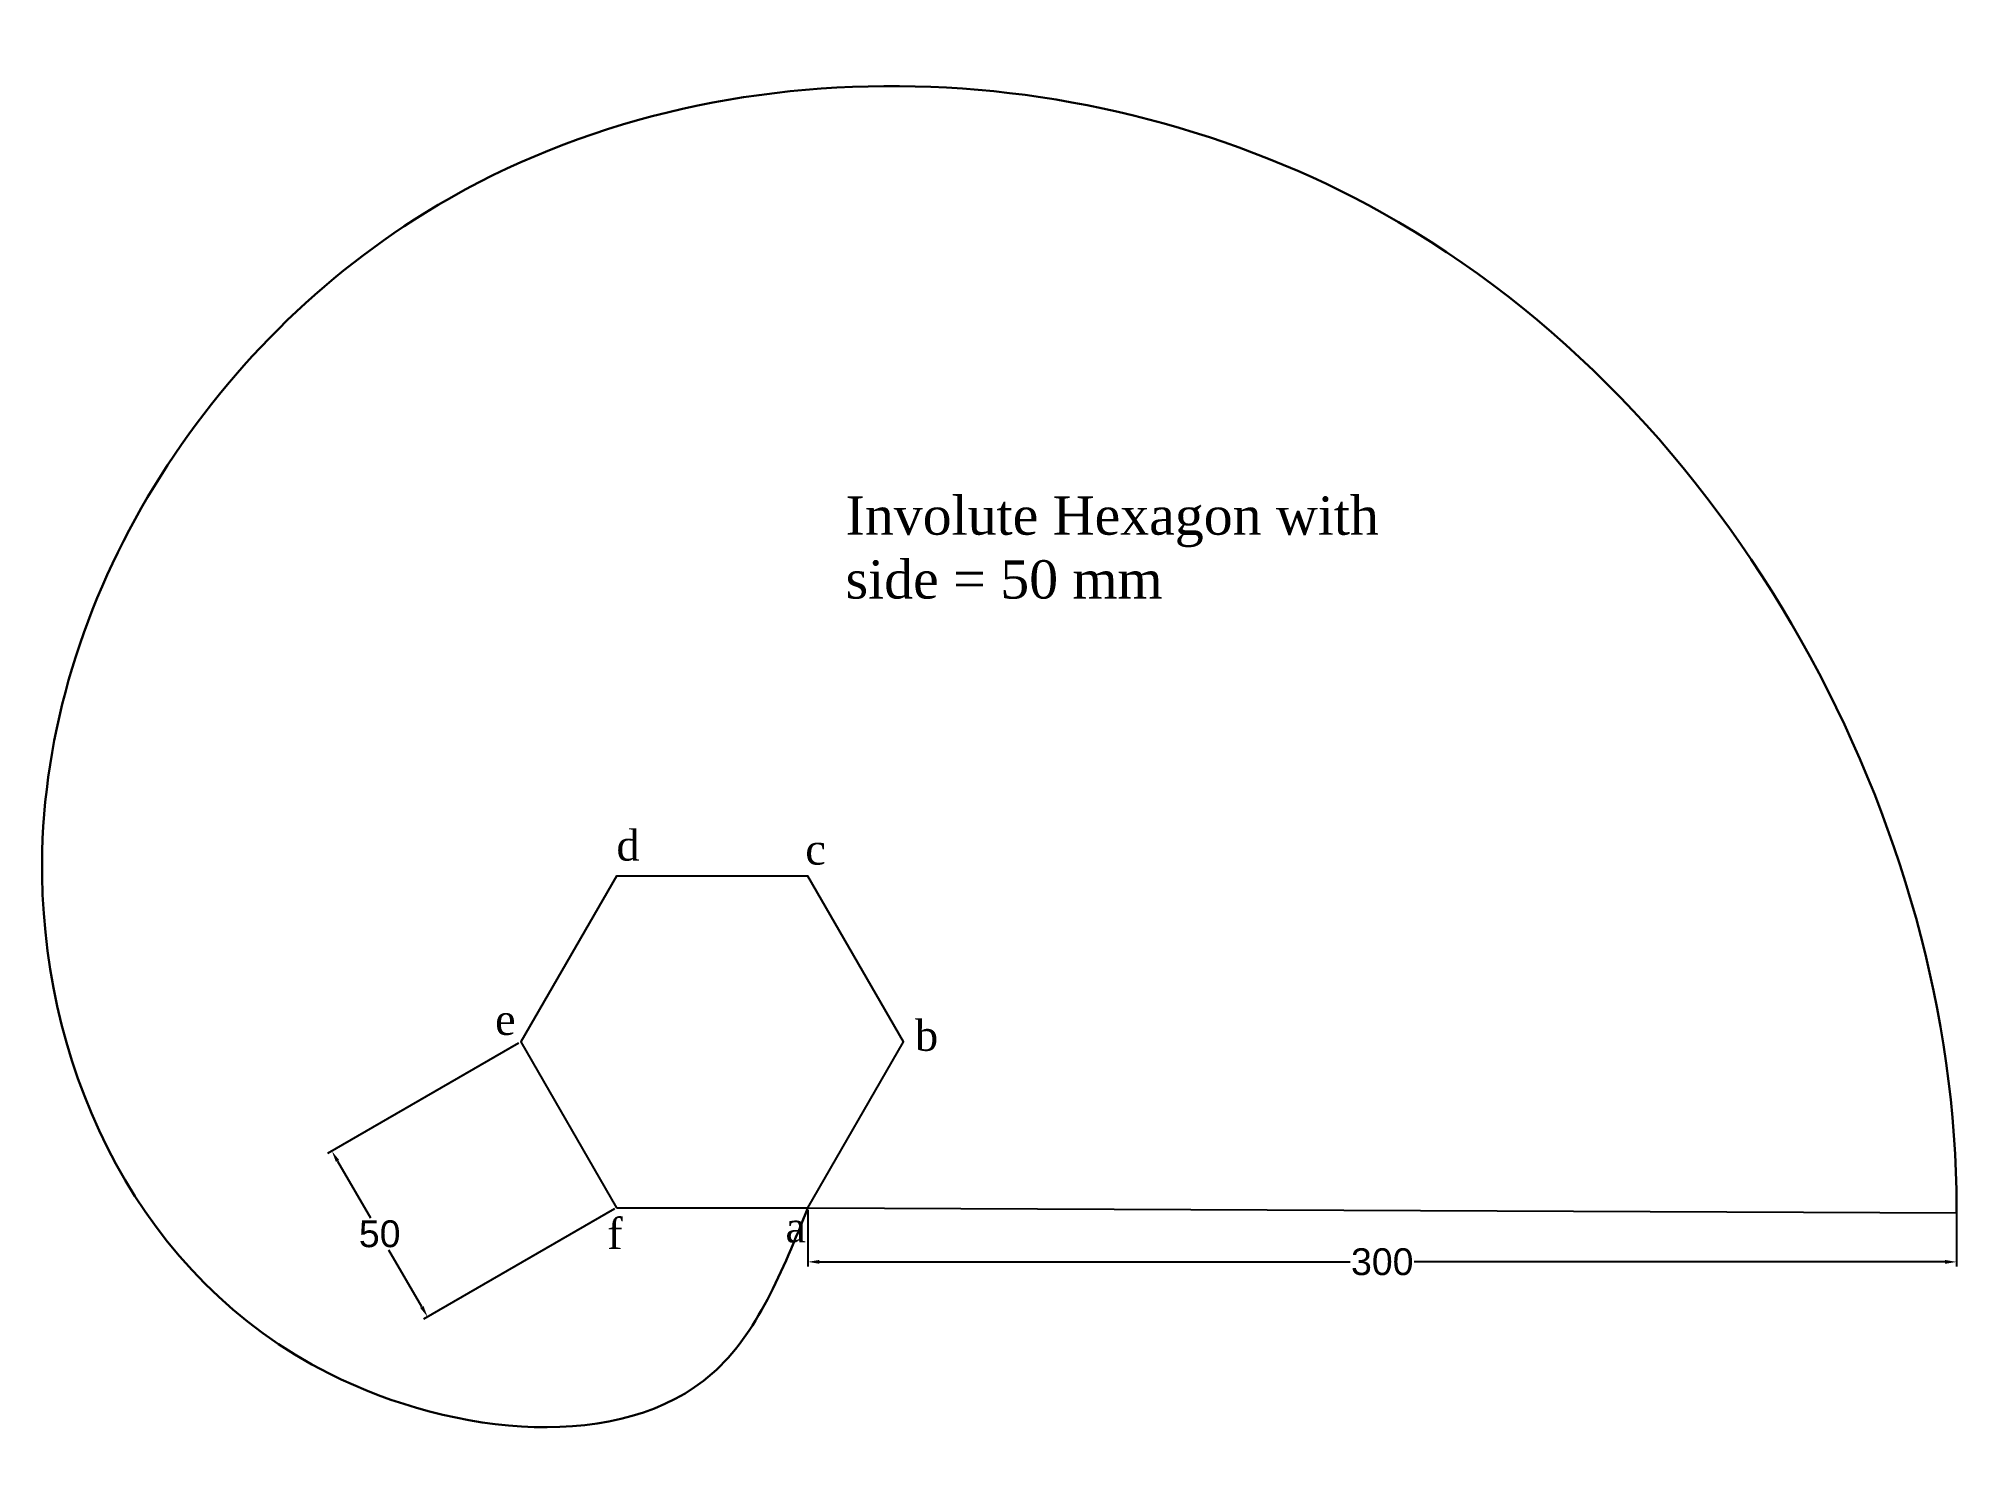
# Model space of a CAD drawing. Header units: millimetres. Extents: x 400 to 901, y 557 to 926.
import ezdxf

# ---------------------------------------------------------------- set-up
doc = ezdxf.new("R2010")
doc.units = ezdxf.units.MM
doc.header["$PDMODE"] = 3
doc.header["$PDSIZE"] = 5
doc.styles.get("Standard").update_dxf_attribs({"font": 'arial.ttf'})
doc.dimstyles.new('ISO-25', dxfattribs={"dimtxt": 7, "dimasz": 3, "dimexe": 1.25, "dimexo": 0.625, "dimtad": 0, "dimtih": 1, "dimtoh": 1, "dimtxsty": 'Standard', "dimcen": 2.5, "dimadec": 0, "dimazin": 0, "dimtfac": 1, "dimtmove": 0, "dimatfit": 3, "dimfxl": 1, "dimarcsym": 0})

# ---------------------------------------------------------------- blocks, each defined once
blk = doc.blocks.new('*D1')
at = {"color": 0, "lineweight": -2, "transparency": 16777216}
for p, q in [((525.69, 663.79), (475.81, 635)), ((478.4, 633.02), (486.97, 618.17)), ((550.69, 620.49), (500.81, 591.7)), ((500.4, 594.92), (491.82, 609.77))]:
    blk.add_line(p, q, dxfattribs=at)
at = {"color": 0, "transparency": 16777216}
for points in [[(478.83, 633.27), (477.96, 632.77), (476.9, 635.62)], [(500.83, 595.17), (499.96, 594.67), (501.9, 592.32)]]:
    blk.add_solid(points, dxfattribs=at)
at = {"layer": 'Defpoints', "color": 0, "transparency": 16777216}
for p in [(526.23, 664.11), (551.23, 620.81), (501.9, 592.32)]:
    blk.add_point(p, dxfattribs=at)
at = {"color": 0, "transparency": 16777216, "insert": (489.4, 613.97), "char_height": 7, "attachment_point": 5}
blk.add_mtext('50', dxfattribs=at)
blk = doc.blocks.new('*D11')
at = {"color": 0, "lineweight": -2, "transparency": 16777216}
for p, q in [((601.23, 620.18), (601.23, 605.43)), ((901.23, 620.18), (901.23, 605.43)), ((604.23, 606.68), (742.89, 606.68)), ((898.23, 606.68), (759.58, 606.68))]:
    blk.add_line(p, q, dxfattribs=at)
at = {"color": 0, "transparency": 16777216}
for points in [[(604.23, 607.18), (604.23, 606.18), (601.23, 606.68)], [(898.23, 607.18), (898.23, 606.18), (901.23, 606.68)]]:
    blk.add_solid(points, dxfattribs=at)
at = {"layer": 'Defpoints', "color": 0, "transparency": 16777216}
for p in [(601.23, 620.81), (901.23, 620.81), (901.23, 606.68)]:
    blk.add_point(p, dxfattribs=at)
at = {"color": 0, "transparency": 16777216, "insert": (751.23, 606.68), "char_height": 7, "attachment_point": 5}
blk.add_mtext('300', dxfattribs=at)

msp = doc.modelspace()

# ---------------------------------------------------------------- linework, layer by layer
msp.add_line((601.234, 620.806), (901.234, 619.465))
msp.add_lwpolyline([(551.234, 620.806), (601.234, 620.806), (626.234, 664.107), (601.234, 707.408), (551.234, 707.408), (526.234, 664.107)], close=True)
at = {"lineweight": 30}
msp.add_spline([(601.234, 620.806), (576.234, 577.504), (476.234, 577.504), (401.234, 707.408), (501.234, 880.613), (751.234, 880.613), (901.234, 620.806), (901.234, 619.465)], degree=3, dxfattribs=at)

# ---------------------------------------------------------------- texts
at = {"attachment_point": 1}
for s, width, heights, insert, char_height in [('{\\fTimes New Roman|b0|i0|c0|p18;Involute Hexagon with side = 50 mm}', 149.06685, [32.903], (611.075, 806.563), 10), ('{\\fTimes New Roman|b0|i0|c0|p18;d}', 8.50741, [0], (551.234, 719.455), 8), ('{\\fTimes New Roman|b0|i0|c0|p18;c}', 8.50741, [0], (600.543, 718.419), 8), ('{\\fTimes New Roman|b0|i0|c0|p18;e}', 8.50741, [0], (519.536, 673.943), 8), ('{\\fTimes New Roman|b0|i0|c0|p18;b}', 8.50741, [0], (629.212, 669.799), 8), ('{\\fTimes New Roman|b0|i0|c0|p18;f}', 8.50741, [0], (548.815, 618.043), 8), ('{\\fTimes New Roman|b0|i0|c0|p18;a}', 8.50741, [0], (595.359, 619.77), 8)]:
    msp.add_mtext_dynamic_manual_height_columns(s, width=width, gutter_width=12.5, heights=heights, dxfattribs=dict(at, insert=insert, char_height=char_height))

# ---------------------------------------------------------------- dimensions: what is measured, and where the dimension line sits
dim = msp.add_aligned_dim(p1=(526.234, 664.107), p2=(551.234, 620.806), distance=-56.971, dimstyle='ISO-25')
dim.commit()
dim.dimension.update_dxf_attribs({"geometry": '*D1', "text_midpoint": (489.396, 613.971)})
dim = msp.add_linear_dim(base=(901.234, 606.681), p1=(601.234, 620.806), p2=(901.234, 620.806), dimstyle='ISO-25')
dim.commit()
dim.dimension.update_dxf_attribs({"geometry": '*D11', "text_midpoint": (751.234, 606.681)})

doc.saveas('drawing.dxf')
